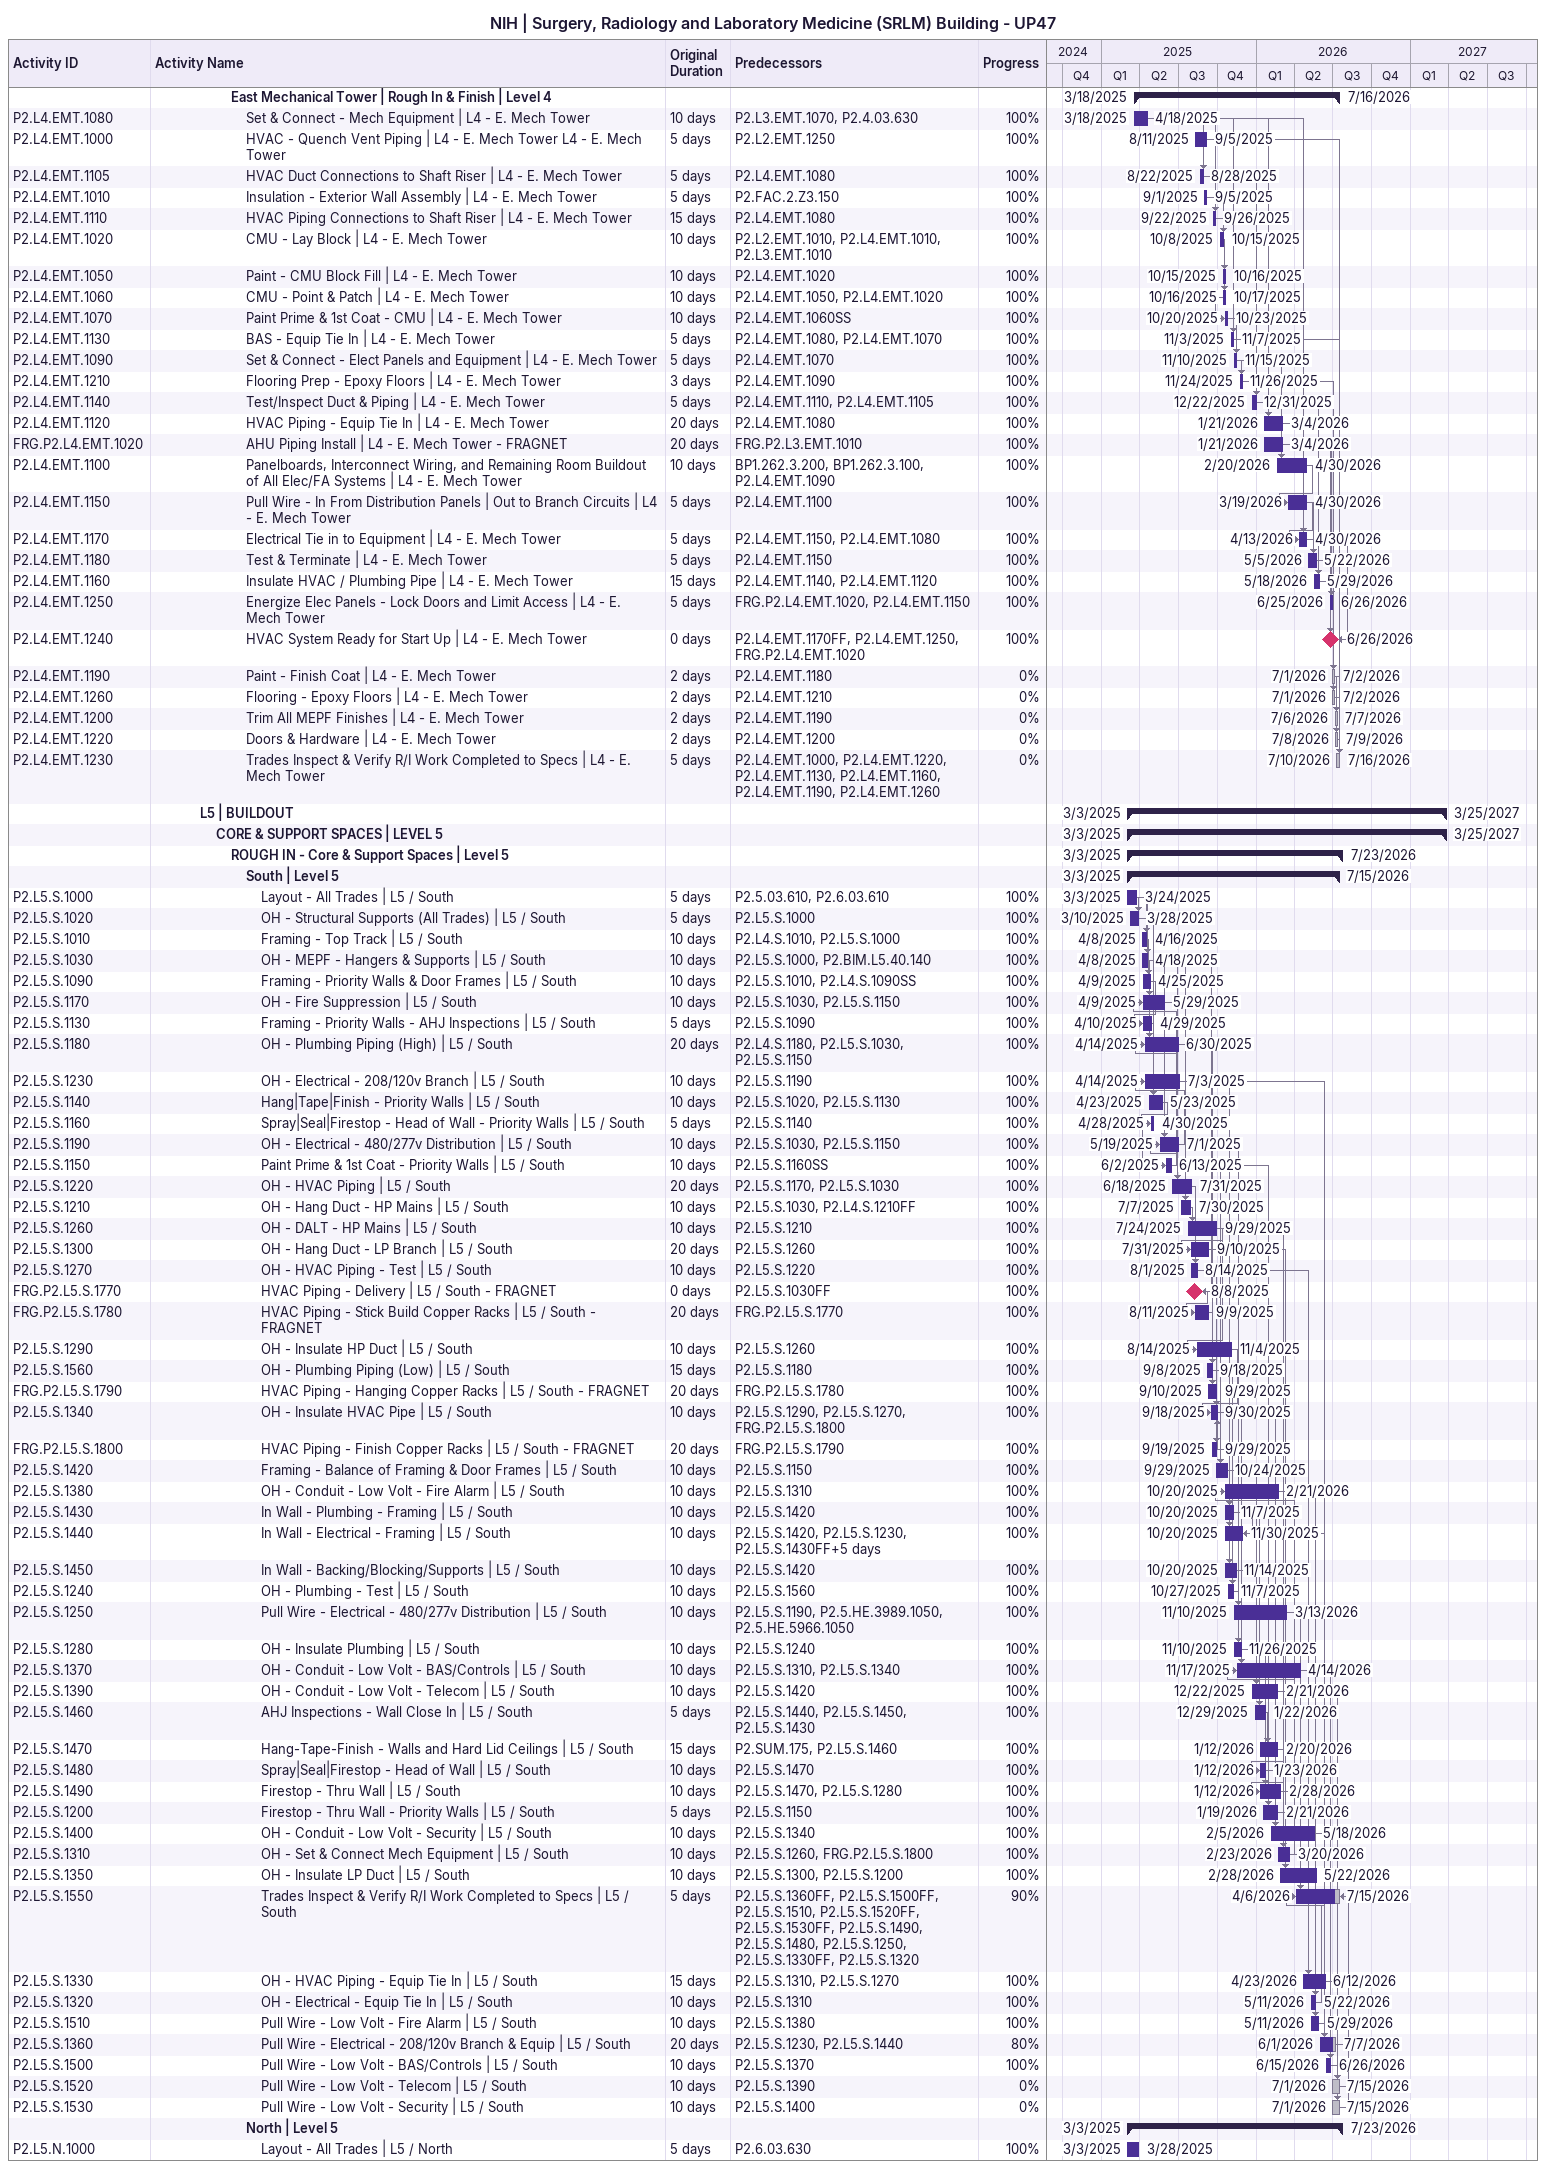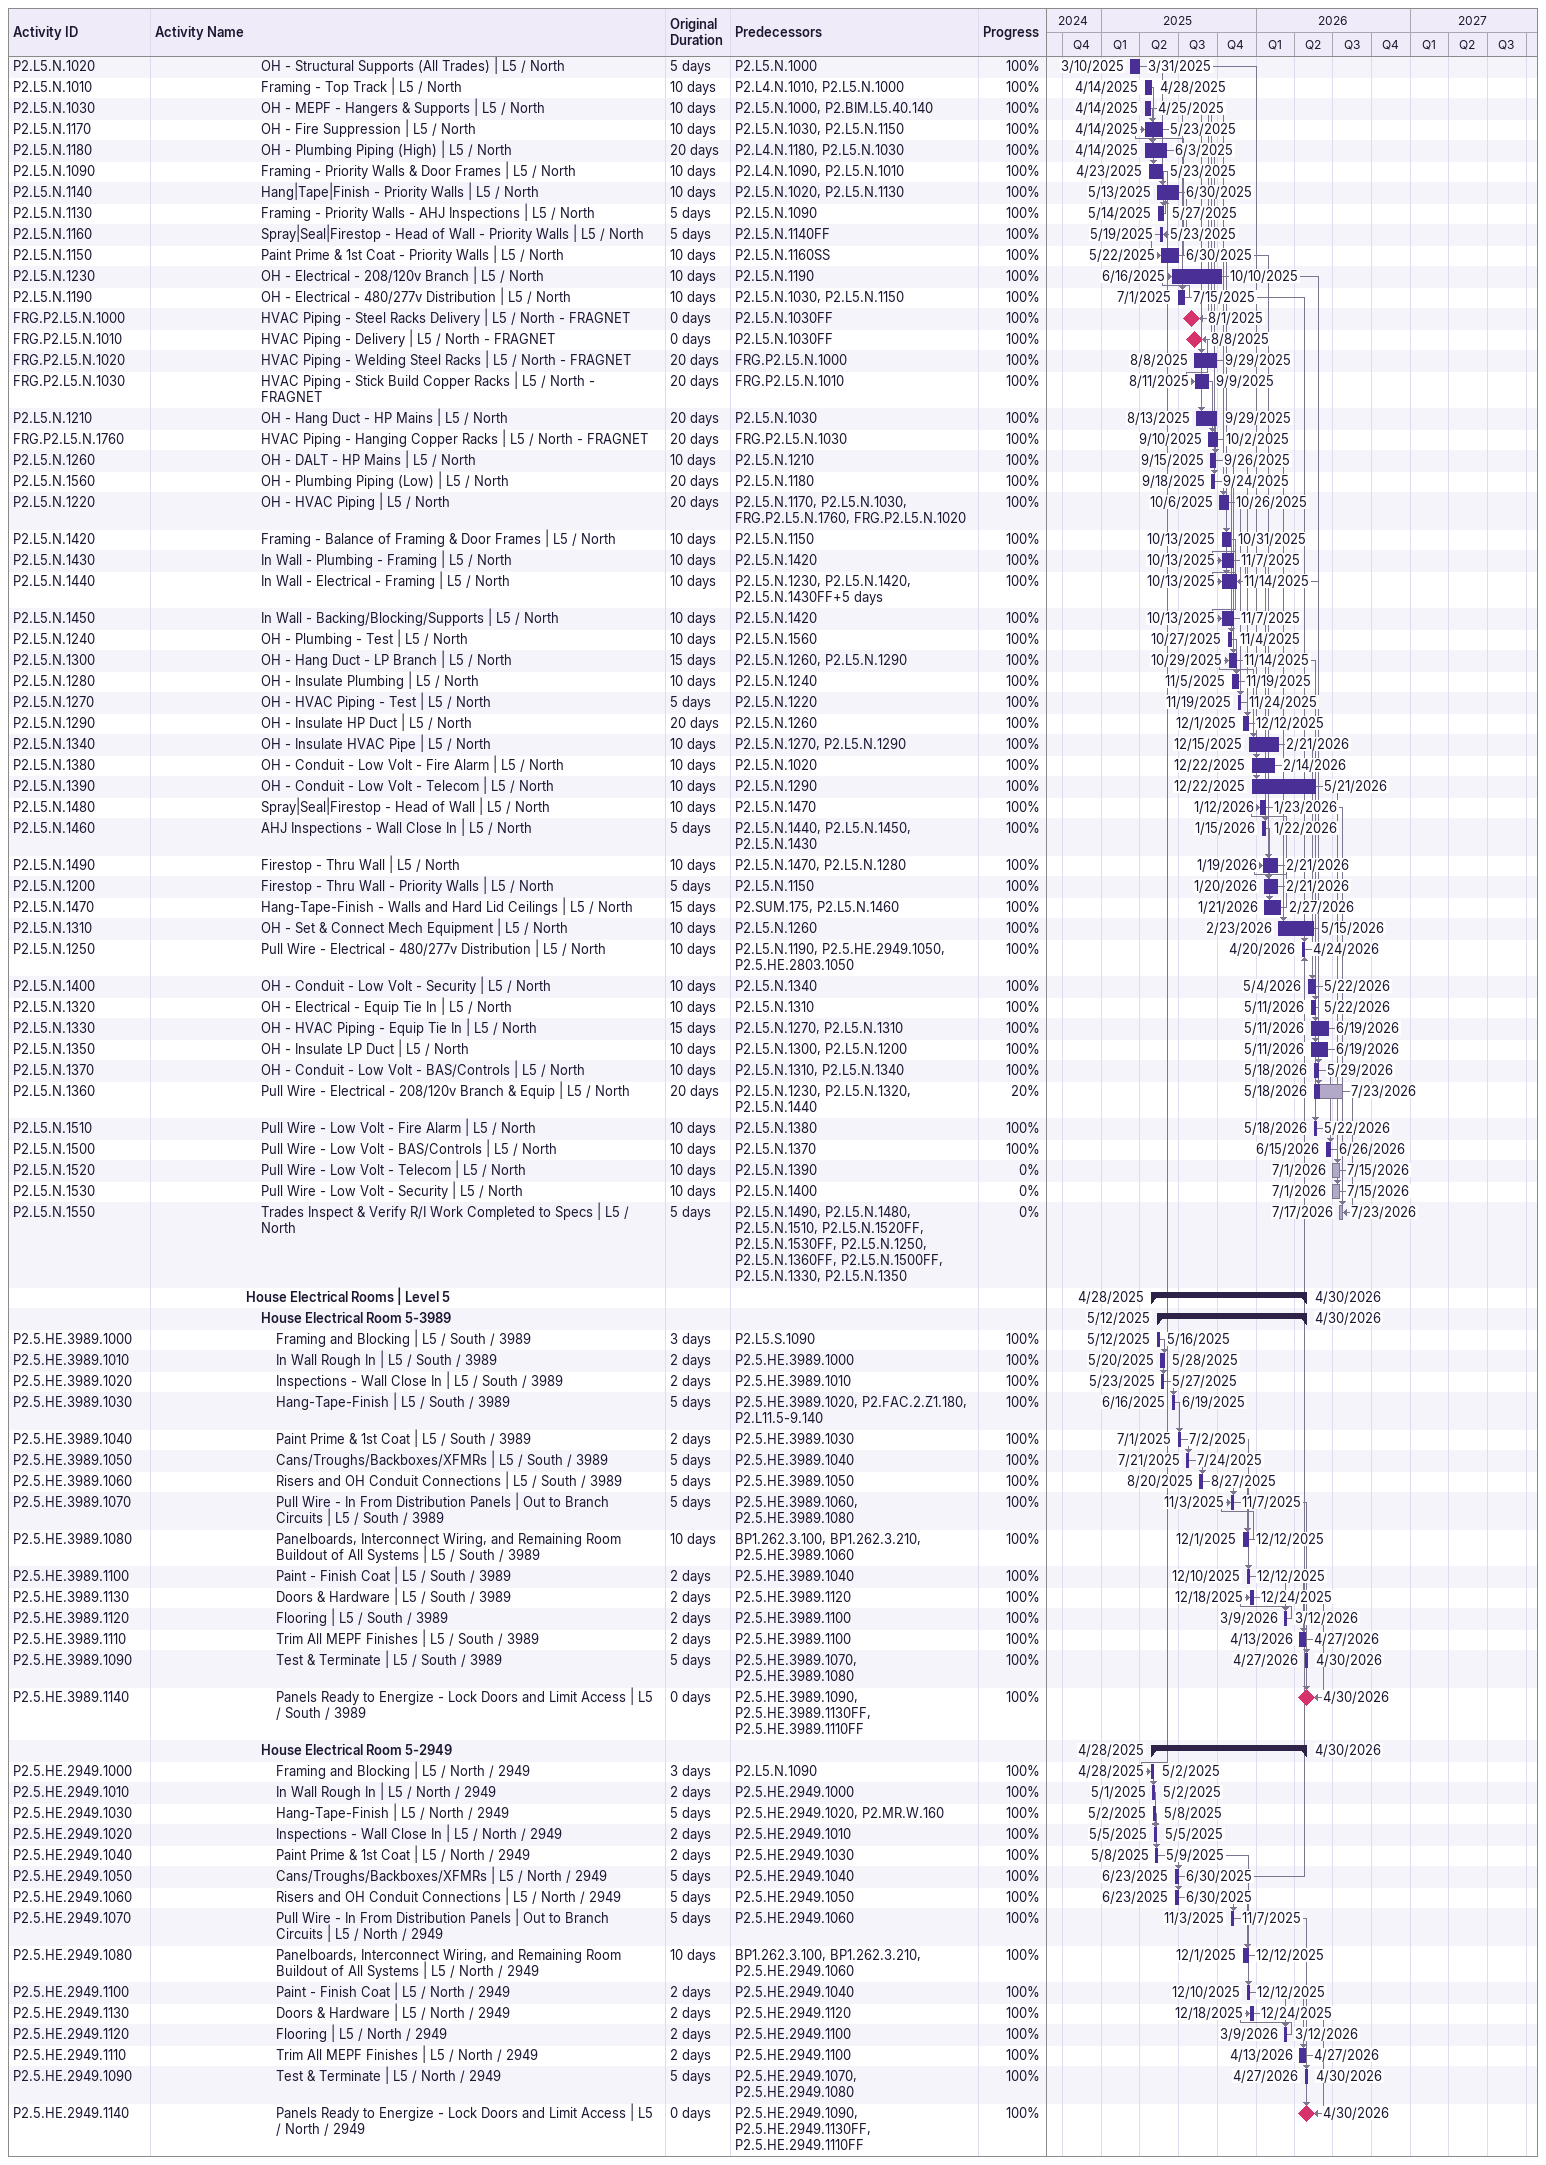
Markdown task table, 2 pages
NIH | Surgery, Radiology and Laboratory Medicine (SRLM) Building - UP47

| ID | Level | Task | Original duration | Start | Finish | Predecessors | % complete |
|---|---|---|---|---|---|---|---|
|  | 6 | **East Mechanical Tower \| Rough In & Finish \| Level 4** |  | 2025-03-18 | 2026-07-16 |  |  |
| P2.L4.EMT.1080 | 7 | Set & Connect - Mech Equipment \| L4 - E. Mech Tower | 10d | 2025-03-18 | 2025-04-18 | P2.L3.EMT.1070, P2.4.03.630 | 100 |
| P2.L4.EMT.1000 | 7 | HVAC - Quench Vent Piping \| L4 - E. Mech Tower L4 - E. Mech Tower | 5d | 2025-08-11 | 2025-09-05 | P2.L2.EMT.1250 | 100 |
| P2.L4.EMT.1105 | 7 | HVAC Duct Connections to Shaft Riser \| L4 - E. Mech Tower | 5d | 2025-08-22 | 2025-08-28 | P2.L4.EMT.1080 | 100 |
| P2.L4.EMT.1010 | 7 | Insulation - Exterior Wall Assembly \| L4 - E. Mech Tower | 5d | 2025-09-01 | 2025-09-05 | P2.FAC.2.Z3.150 | 100 |
| P2.L4.EMT.1110 | 7 | HVAC Piping Connections to Shaft Riser \| L4 - E. Mech Tower | 15d | 2025-09-22 | 2025-09-26 | P2.L4.EMT.1080 | 100 |
| P2.L4.EMT.1020 | 7 | CMU - Lay Block \| L4 - E. Mech Tower | 10d | 2025-10-08 | 2025-10-15 | P2.L2.EMT.1010, P2.L4.EMT.1010, P2.L3.EMT.1010 | 100 |
| P2.L4.EMT.1050 | 7 | Paint - CMU Block Fill \| L4 - E. Mech Tower | 10d | 2025-10-15 | 2025-10-16 | P2.L4.EMT.1020 | 100 |
| P2.L4.EMT.1060 | 7 | CMU - Point & Patch \| L4 - E. Mech Tower | 10d | 2025-10-16 | 2025-10-17 | P2.L4.EMT.1050, P2.L4.EMT.1020 | 100 |
| P2.L4.EMT.1070 | 7 | Paint Prime & 1st Coat - CMU \| L4 - E. Mech Tower | 10d | 2025-10-20 | 2025-10-23 | P2.L4.EMT.1060SS | 100 |
| P2.L4.EMT.1130 | 7 | BAS - Equip Tie In \| L4 - E. Mech Tower | 5d | 2025-11-03 | 2025-11-07 | P2.L4.EMT.1080, P2.L4.EMT.1070 | 100 |
| P2.L4.EMT.1090 | 7 | Set & Connect - Elect Panels and Equipment \| L4 - E. Mech Tower | 5d | 2025-11-10 | 2025-11-15 | P2.L4.EMT.1070 | 100 |
| P2.L4.EMT.1210 | 7 | Flooring Prep - Epoxy Floors \| L4 - E. Mech Tower | 3d | 2025-11-24 | 2025-11-26 | P2.L4.EMT.1090 | 100 |
| P2.L4.EMT.1140 | 7 | Test/Inspect Duct & Piping \| L4 - E. Mech Tower | 5d | 2025-12-22 | 2025-12-31 | P2.L4.EMT.1110, P2.L4.EMT.1105 | 100 |
| P2.L4.EMT.1120 | 7 | HVAC Piping - Equip Tie In \| L4 - E. Mech Tower | 20d | 2026-01-21 | 2026-03-04 | P2.L4.EMT.1080 | 100 |
| FRG.P2.L4.EMT.1020 | 7 | AHU Piping Install \| L4 - E. Mech Tower - FRAGNET | 20d | 2026-01-21 | 2026-03-04 | FRG.P2.L3.EMT.1010 | 100 |
| P2.L4.EMT.1100 | 7 | Panelboards, Interconnect Wiring, and Remaining Room Buildout of All Elec/FA Systems \| L4 - E. Mech Tower | 10d | 2026-02-20 | 2026-04-30 | BP1.262.3.200, BP1.262.3.100, P2.L4.EMT.1090 | 100 |
| P2.L4.EMT.1150 | 7 | Pull Wire - In From Distribution Panels \| Out to Branch Circuits \| L4 - E. Mech Tower | 5d | 2026-03-19 | 2026-04-30 | P2.L4.EMT.1100 | 100 |
| P2.L4.EMT.1170 | 7 | Electrical Tie in to Equipment \| L4 - E. Mech Tower | 5d | 2026-04-13 | 2026-04-30 | P2.L4.EMT.1150, P2.L4.EMT.1080 | 100 |
| P2.L4.EMT.1180 | 7 | Test & Terminate \| L4 - E. Mech Tower | 5d | 2026-05-05 | 2026-05-22 | P2.L4.EMT.1150 | 100 |
| P2.L4.EMT.1160 | 7 | Insulate HVAC / Plumbing Pipe \| L4 - E. Mech Tower | 15d | 2026-05-18 | 2026-05-29 | P2.L4.EMT.1140, P2.L4.EMT.1120 | 100 |
| P2.L4.EMT.1250 | 7 | Energize Elec Panels - Lock Doors and Limit Access \| L4 - E. Mech Tower | 5d | 2026-06-25 | 2026-06-26 | FRG.P2.L4.EMT.1020, P2.L4.EMT.1150 | 100 |
| P2.L4.EMT.1240 | 7 | HVAC System Ready for Start Up \| L4 - E. Mech Tower | 0d | 2026-06-26 | 2026-06-26 | P2.L4.EMT.1170FF, P2.L4.EMT.1250, FRG.P2.L4.EMT.1020 | 100 |
| P2.L4.EMT.1190 | 7 | Paint - Finish Coat \| L4 - E. Mech Tower | 2d | 2026-07-01 | 2026-07-02 | P2.L4.EMT.1180 | 0 |
| P2.L4.EMT.1260 | 7 | Flooring - Epoxy Floors \| L4 - E. Mech Tower | 2d | 2026-07-01 | 2026-07-02 | P2.L4.EMT.1210 | 0 |
| P2.L4.EMT.1200 | 7 | Trim All MEPF Finishes \| L4 - E. Mech Tower | 2d | 2026-07-06 | 2026-07-07 | P2.L4.EMT.1190 | 0 |
| P2.L4.EMT.1220 | 7 | Doors & Hardware \| L4 - E. Mech Tower | 2d | 2026-07-08 | 2026-07-09 | P2.L4.EMT.1200 | 0 |
| P2.L4.EMT.1230 | 7 | Trades Inspect & Verify R/I Work Completed to Specs \| L4 - E. Mech Tower | 5d | 2026-07-10 | 2026-07-16 | P2.L4.EMT.1000, P2.L4.EMT.1220, P2.L4.EMT.1130, P2.L4.EMT.1160, P2.L4.EMT.1190, P2.L4.EMT.1260 | 0 |
|  | 4 | **L5 \| BUILDOUT** |  | 2025-03-03 | 2027-03-25 |  |  |
|  | 5 | **CORE & SUPPORT SPACES \| LEVEL 5** |  | 2025-03-03 | 2027-03-25 |  |  |
|  | 6 | **ROUGH IN - Core & Support Spaces \| Level 5** |  | 2025-03-03 | 2026-07-23 |  |  |
|  | 7 | **South \| Level 5** |  | 2025-03-03 | 2026-07-15 |  |  |
| P2.L5.S.1000 | 8 | Layout - All Trades \| L5 / South | 5d | 2025-03-03 | 2025-03-24 | P2.5.03.610, P2.6.03.610 | 100 |
| P2.L5.S.1020 | 8 | OH - Structural Supports (All Trades) \| L5 / South | 5d | 2025-03-10 | 2025-03-28 | P2.L5.S.1000 | 100 |
| P2.L5.S.1010 | 8 | Framing - Top Track \| L5 / South | 10d | 2025-04-08 | 2025-04-16 | P2.L4.S.1010, P2.L5.S.1000 | 100 |
| P2.L5.S.1030 | 8 | OH - MEPF - Hangers & Supports \| L5 / South | 10d | 2025-04-08 | 2025-04-18 | P2.L5.S.1000, P2.BIM.L5.40.140 | 100 |
| P2.L5.S.1090 | 8 | Framing - Priority Walls & Door Frames \| L5 / South | 10d | 2025-04-09 | 2025-04-25 | P2.L5.S.1010, P2.L4.S.1090SS | 100 |
| P2.L5.S.1170 | 8 | OH - Fire Suppression \| L5 / South | 10d | 2025-04-09 | 2025-05-29 | P2.L5.S.1030, P2.L5.S.1150 | 100 |
| P2.L5.S.1130 | 8 | Framing - Priority Walls - AHJ Inspections \| L5 / South | 5d | 2025-04-10 | 2025-04-29 | P2.L5.S.1090 | 100 |
| P2.L5.S.1180 | 8 | OH - Plumbing Piping (High) \| L5 / South | 20d | 2025-04-14 | 2025-06-30 | P2.L4.S.1180, P2.L5.S.1030, P2.L5.S.1150 | 100 |
| P2.L5.S.1230 | 8 | OH - Electrical - 208/120v Branch \| L5 / South | 10d | 2025-04-14 | 2025-07-03 | P2.L5.S.1190 | 100 |
| P2.L5.S.1140 | 8 | Hang\|Tape\|Finish - Priority Walls \| L5 / South | 10d | 2025-04-23 | 2025-05-23 | P2.L5.S.1020, P2.L5.S.1130 | 100 |
| P2.L5.S.1160 | 8 | Spray\|Seal\|Firestop - Head of Wall - Priority Walls \| L5 / South | 5d | 2025-04-28 | 2025-04-30 | P2.L5.S.1140 | 100 |
| P2.L5.S.1190 | 8 | OH - Electrical - 480/277v Distribution \| L5 / South | 10d | 2025-05-19 | 2025-07-01 | P2.L5.S.1030, P2.L5.S.1150 | 100 |
| P2.L5.S.1150 | 8 | Paint Prime & 1st Coat - Priority Walls \| L5 / South | 10d | 2025-06-02 | 2025-06-13 | P2.L5.S.1160SS | 100 |
| P2.L5.S.1220 | 8 | OH - HVAC Piping \| L5 / South | 20d | 2025-06-18 | 2025-07-31 | P2.L5.S.1170, P2.L5.S.1030 | 100 |
| P2.L5.S.1210 | 8 | OH - Hang Duct - HP Mains \| L5 / South | 10d | 2025-07-07 | 2025-07-30 | P2.L5.S.1030, P2.L4.S.1210FF | 100 |
| P2.L5.S.1260 | 8 | OH - DALT - HP Mains \| L5 / South | 10d | 2025-07-24 | 2025-09-29 | P2.L5.S.1210 | 100 |
| P2.L5.S.1300 | 8 | OH - Hang Duct - LP Branch \| L5 / South | 20d | 2025-07-31 | 2025-09-10 | P2.L5.S.1260 | 100 |
| P2.L5.S.1270 | 8 | OH - HVAC Piping - Test \| L5 / South | 10d | 2025-08-01 | 2025-08-14 | P2.L5.S.1220 | 100 |
| FRG.P2.L5.S.1770 | 8 | HVAC Piping - Delivery \| L5 / South - FRAGNET | 0d | 2025-08-08 | 2025-08-08 | P2.L5.S.1030FF | 100 |
| FRG.P2.L5.S.1780 | 8 | HVAC Piping - Stick Build Copper Racks \| L5 / South - FRAGNET | 20d | 2025-08-11 | 2025-09-09 | FRG.P2.L5.S.1770 | 100 |
| P2.L5.S.1290 | 8 | OH - Insulate HP Duct \| L5 / South | 10d | 2025-08-14 | 2025-11-04 | P2.L5.S.1260 | 100 |
| P2.L5.S.1560 | 8 | OH - Plumbing Piping (Low) \| L5 / South | 15d | 2025-09-08 | 2025-09-18 | P2.L5.S.1180 | 100 |
| FRG.P2.L5.S.1790 | 8 | HVAC Piping - Hanging Copper Racks \| L5 / South - FRAGNET | 20d | 2025-09-10 | 2025-09-29 | FRG.P2.L5.S.1780 | 100 |
| P2.L5.S.1340 | 8 | OH - Insulate HVAC Pipe \| L5 / South | 10d | 2025-09-18 | 2025-09-30 | P2.L5.S.1290, P2.L5.S.1270, FRG.P2.L5.S.1800 | 100 |
| FRG.P2.L5.S.1800 | 8 | HVAC Piping - Finish Copper Racks \| L5 / South - FRAGNET | 20d | 2025-09-19 | 2025-09-29 | FRG.P2.L5.S.1790 | 100 |
| P2.L5.S.1420 | 8 | Framing - Balance of Framing & Door Frames \| L5 / South | 10d | 2025-09-29 | 2025-10-24 | P2.L5.S.1150 | 100 |
| P2.L5.S.1380 | 8 | OH - Conduit - Low Volt - Fire Alarm \| L5 / South | 10d | 2025-10-20 | 2026-02-21 | P2.L5.S.1310 | 100 |
| P2.L5.S.1430 | 8 | In Wall - Plumbing - Framing \| L5 / South | 10d | 2025-10-20 | 2025-11-07 | P2.L5.S.1420 | 100 |
| P2.L5.S.1440 | 8 | In Wall - Electrical - Framing \| L5 / South | 10d | 2025-10-20 | 2025-11-30 | P2.L5.S.1420, P2.L5.S.1230, P2.L5.S.1430FF+5d | 100 |
| P2.L5.S.1450 | 8 | In Wall - Backing/Blocking/Supports \| L5 / South | 10d | 2025-10-20 | 2025-11-14 | P2.L5.S.1420 | 100 |
| P2.L5.S.1240 | 8 | OH - Plumbing - Test \| L5 / South | 10d | 2025-10-27 | 2025-11-07 | P2.L5.S.1560 | 100 |
| P2.L5.S.1250 | 8 | Pull Wire - Electrical - 480/277v Distribution \| L5 / South | 10d | 2025-11-10 | 2026-03-13 | P2.L5.S.1190, P2.5.HE.3989.1050, P2.5.HE.5966.1050 | 100 |
| P2.L5.S.1280 | 8 | OH - Insulate Plumbing \| L5 / South | 10d | 2025-11-10 | 2025-11-26 | P2.L5.S.1240 | 100 |
| P2.L5.S.1370 | 8 | OH - Conduit - Low Volt - BAS/Controls \| L5 / South | 10d | 2025-11-17 | 2026-04-14 | P2.L5.S.1310, P2.L5.S.1340 | 100 |
| P2.L5.S.1390 | 8 | OH - Conduit - Low Volt - Telecom \| L5 / South | 10d | 2025-12-22 | 2026-02-21 | P2.L5.S.1420 | 100 |
| P2.L5.S.1460 | 8 | AHJ Inspections - Wall Close In \| L5 / South | 5d | 2025-12-29 | 2026-01-22 | P2.L5.S.1440, P2.L5.S.1450, P2.L5.S.1430 | 100 |
| P2.L5.S.1470 | 8 | Hang-Tape-Finish - Walls and Hard Lid Ceilings \| L5 / South | 15d | 2026-01-12 | 2026-02-20 | P2.SUM.175, P2.L5.S.1460 | 100 |
| P2.L5.S.1480 | 8 | Spray\|Seal\|Firestop - Head of Wall \| L5 / South | 10d | 2026-01-12 | 2026-01-23 | P2.L5.S.1470 | 100 |
| P2.L5.S.1490 | 8 | Firestop - Thru Wall \| L5 / South | 10d | 2026-01-12 | 2026-02-28 | P2.L5.S.1470, P2.L5.S.1280 | 100 |
| P2.L5.S.1200 | 8 | Firestop - Thru Wall - Priority Walls \| L5 / South | 5d | 2026-01-19 | 2026-02-21 | P2.L5.S.1150 | 100 |
| P2.L5.S.1400 | 8 | OH - Conduit - Low Volt - Security \| L5 / South | 10d | 2026-02-05 | 2026-05-18 | P2.L5.S.1340 | 100 |
| P2.L5.S.1310 | 8 | OH - Set & Connect Mech Equipment \| L5 / South | 10d | 2026-02-23 | 2026-03-20 | P2.L5.S.1260, FRG.P2.L5.S.1800 | 100 |
| P2.L5.S.1350 | 8 | OH - Insulate LP Duct \| L5 / South | 10d | 2026-02-28 | 2026-05-22 | P2.L5.S.1300, P2.L5.S.1200 | 100 |
| P2.L5.S.1550 | 8 | Trades Inspect & Verify R/I Work Completed to Specs \| L5 / South | 5d | 2026-04-06 | 2026-07-15 | P2.L5.S.1360FF, P2.L5.S.1500FF, P2.L5.S.1510, P2.L5.S.1520FF, P2.L5.S.1530FF, P2.L5.S.1490, P2.L5.S.1480, P2.L5.S.1250, P2.L5.S.1330FF, P2.L5.S.1320 | 90 |
| P2.L5.S.1330 | 8 | OH - HVAC Piping - Equip Tie In \| L5 / South | 15d | 2026-04-23 | 2026-06-12 | P2.L5.S.1310, P2.L5.S.1270 | 100 |
| P2.L5.S.1320 | 8 | OH - Electrical - Equip Tie In \| L5 / South | 10d | 2026-05-11 | 2026-05-22 | P2.L5.S.1310 | 100 |
| P2.L5.S.1510 | 8 | Pull Wire - Low Volt - Fire Alarm \| L5 / South | 10d | 2026-05-11 | 2026-05-29 | P2.L5.S.1380 | 100 |
| P2.L5.S.1360 | 8 | Pull Wire - Electrical - 208/120v Branch & Equip \| L5 / South | 20d | 2026-06-01 | 2026-07-07 | P2.L5.S.1230, P2.L5.S.1440 | 80 |
| P2.L5.S.1500 | 8 | Pull Wire - Low Volt - BAS/Controls \| L5 / South | 10d | 2026-06-15 | 2026-06-26 | P2.L5.S.1370 | 100 |
| P2.L5.S.1520 | 8 | Pull Wire - Low Volt - Telecom \| L5 / South | 10d | 2026-07-01 | 2026-07-15 | P2.L5.S.1390 | 0 |
| P2.L5.S.1530 | 8 | Pull Wire - Low Volt - Security \| L5 / South | 10d | 2026-07-01 | 2026-07-15 | P2.L5.S.1400 | 0 |
|  | 7 | **North \| Level 5** |  | 2025-03-03 | 2026-07-23 |  |  |
| P2.L5.N.1000 | 8 | Layout - All Trades \| L5 / North | 5d | 2025-03-03 | 2025-03-28 | P2.6.03.630 | 100 |
| P2.L5.N.1020 | 8 | OH - Structural Supports (All Trades) \| L5 / North | 5d | 2025-03-10 | 2025-03-31 | P2.L5.N.1000 | 100 |
| P2.L5.N.1010 | 8 | Framing - Top Track \| L5 / North | 10d | 2025-04-14 | 2025-04-28 | P2.L4.N.1010, P2.L5.N.1000 | 100 |
| P2.L5.N.1030 | 8 | OH - MEPF - Hangers & Supports \| L5 / North | 10d | 2025-04-14 | 2025-04-25 | P2.L5.N.1000, P2.BIM.L5.40.140 | 100 |
| P2.L5.N.1170 | 8 | OH - Fire Suppression \| L5 / North | 10d | 2025-04-14 | 2025-05-23 | P2.L5.N.1030, P2.L5.N.1150 | 100 |
| P2.L5.N.1180 | 8 | OH - Plumbing Piping (High) \| L5 / North | 20d | 2025-04-14 | 2025-06-03 | P2.L4.N.1180, P2.L5.N.1030 | 100 |
| P2.L5.N.1090 | 8 | Framing - Priority Walls & Door Frames \| L5 / North | 10d | 2025-04-23 | 2025-05-23 | P2.L4.N.1090, P2.L5.N.1010 | 100 |
| P2.L5.N.1140 | 8 | Hang\|Tape\|Finish - Priority Walls \| L5 / North | 10d | 2025-05-13 | 2025-06-30 | P2.L5.N.1020, P2.L5.N.1130 | 100 |
| P2.L5.N.1130 | 8 | Framing - Priority Walls - AHJ Inspections \| L5 / North | 5d | 2025-05-14 | 2025-05-27 | P2.L5.N.1090 | 100 |
| P2.L5.N.1160 | 8 | Spray\|Seal\|Firestop - Head of Wall - Priority Walls \| L5 / North | 5d | 2025-05-19 | 2025-05-23 | P2.L5.N.1140FF | 100 |
| P2.L5.N.1150 | 8 | Paint Prime & 1st Coat - Priority Walls \| L5 / North | 10d | 2025-05-22 | 2025-06-30 | P2.L5.N.1160SS | 100 |
| P2.L5.N.1230 | 8 | OH - Electrical - 208/120v Branch \| L5 / North | 10d | 2025-06-16 | 2025-10-10 | P2.L5.N.1190 | 100 |
| P2.L5.N.1190 | 8 | OH - Electrical - 480/277v Distribution \| L5 / North | 10d | 2025-07-01 | 2025-07-15 | P2.L5.N.1030, P2.L5.N.1150 | 100 |
| FRG.P2.L5.N.1000 | 8 | HVAC Piping - Steel Racks Delivery \| L5 / North - FRAGNET | 0d | 2025-08-01 | 2025-08-01 | P2.L5.N.1030FF | 100 |
| FRG.P2.L5.N.1010 | 8 | HVAC Piping - Delivery \| L5 / North - FRAGNET | 0d | 2025-08-08 | 2025-08-08 | P2.L5.N.1030FF | 100 |
| FRG.P2.L5.N.1020 | 8 | HVAC Piping - Welding Steel Racks \| L5 / North - FRAGNET | 20d | 2025-08-08 | 2025-09-29 | FRG.P2.L5.N.1000 | 100 |
| FRG.P2.L5.N.1030 | 8 | HVAC Piping - Stick Build Copper Racks \| L5 / North - FRAGNET | 20d | 2025-08-11 | 2025-09-09 | FRG.P2.L5.N.1010 | 100 |
| P2.L5.N.1210 | 8 | OH - Hang Duct - HP Mains \| L5 / North | 20d | 2025-08-13 | 2025-09-29 | P2.L5.N.1030 | 100 |
| FRG.P2.L5.N.1760 | 8 | HVAC Piping - Hanging Copper Racks \| L5 / North - FRAGNET | 20d | 2025-09-10 | 2025-10-02 | FRG.P2.L5.N.1030 | 100 |
| P2.L5.N.1260 | 8 | OH - DALT - HP Mains \| L5 / North | 10d | 2025-09-15 | 2025-09-26 | P2.L5.N.1210 | 100 |
| P2.L5.N.1560 | 8 | OH - Plumbing Piping (Low) \| L5 / North | 20d | 2025-09-18 | 2025-09-24 | P2.L5.N.1180 | 100 |
| P2.L5.N.1220 | 8 | OH - HVAC Piping \| L5 / North | 20d | 2025-10-06 | 2025-10-26 | P2.L5.N.1170, P2.L5.N.1030, FRG.P2.L5.N.1760, FRG.P2.L5.N.1020 | 100 |
| P2.L5.N.1420 | 8 | Framing - Balance of Framing & Door Frames \| L5 / North | 10d | 2025-10-13 | 2025-10-31 | P2.L5.N.1150 | 100 |
| P2.L5.N.1430 | 8 | In Wall - Plumbing - Framing \| L5 / North | 10d | 2025-10-13 | 2025-11-07 | P2.L5.N.1420 | 100 |
| P2.L5.N.1440 | 8 | In Wall - Electrical - Framing \| L5 / North | 10d | 2025-10-13 | 2025-11-14 | P2.L5.N.1230, P2.L5.N.1420, P2.L5.N.1430FF+5d | 100 |
| P2.L5.N.1450 | 8 | In Wall - Backing/Blocking/Supports \| L5 / North | 10d | 2025-10-13 | 2025-11-07 | P2.L5.N.1420 | 100 |
| P2.L5.N.1240 | 8 | OH - Plumbing - Test \| L5 / North | 10d | 2025-10-27 | 2025-11-04 | P2.L5.N.1560 | 100 |
| P2.L5.N.1300 | 8 | OH - Hang Duct - LP Branch \| L5 / North | 15d | 2025-10-29 | 2025-11-14 | P2.L5.N.1260, P2.L5.N.1290 | 100 |
| P2.L5.N.1280 | 8 | OH - Insulate Plumbing \| L5 / North | 10d | 2025-11-05 | 2025-11-19 | P2.L5.N.1240 | 100 |
| P2.L5.N.1270 | 8 | OH - HVAC Piping - Test \| L5 / North | 5d | 2025-11-19 | 2025-11-24 | P2.L5.N.1220 | 100 |
| P2.L5.N.1290 | 8 | OH - Insulate HP Duct \| L5 / North | 20d | 2025-12-01 | 2025-12-12 | P2.L5.N.1260 | 100 |
| P2.L5.N.1340 | 8 | OH - Insulate HVAC Pipe \| L5 / North | 10d | 2025-12-15 | 2026-02-21 | P2.L5.N.1270, P2.L5.N.1290 | 100 |
| P2.L5.N.1380 | 8 | OH - Conduit - Low Volt - Fire Alarm \| L5 / North | 10d | 2025-12-22 | 2026-02-14 | P2.L5.N.1020 | 100 |
| P2.L5.N.1390 | 8 | OH - Conduit - Low Volt - Telecom \| L5 / North | 10d | 2025-12-22 | 2026-05-21 | P2.L5.N.1290 | 100 |
| P2.L5.N.1480 | 8 | Spray\|Seal\|Firestop - Head of Wall \| L5 / North | 10d | 2026-01-12 | 2026-01-23 | P2.L5.N.1470 | 100 |
| P2.L5.N.1460 | 8 | AHJ Inspections - Wall Close In \| L5 / North | 5d | 2026-01-15 | 2026-01-22 | P2.L5.N.1440, P2.L5.N.1450, P2.L5.N.1430 | 100 |
| P2.L5.N.1490 | 8 | Firestop - Thru Wall \| L5 / North | 10d | 2026-01-19 | 2026-02-21 | P2.L5.N.1470, P2.L5.N.1280 | 100 |
| P2.L5.N.1200 | 8 | Firestop - Thru Wall - Priority Walls \| L5 / North | 5d | 2026-01-20 | 2026-02-21 | P2.L5.N.1150 | 100 |
| P2.L5.N.1470 | 8 | Hang-Tape-Finish - Walls and Hard Lid Ceilings \| L5 / North | 15d | 2026-01-21 | 2026-02-27 | P2.SUM.175, P2.L5.N.1460 | 100 |
| P2.L5.N.1310 | 8 | OH - Set & Connect Mech Equipment \| L5 / North | 10d | 2026-02-23 | 2026-05-15 | P2.L5.N.1260 | 100 |
| P2.L5.N.1250 | 8 | Pull Wire - Electrical - 480/277v Distribution \| L5 / North | 10d | 2026-04-20 | 2026-04-24 | P2.L5.N.1190, P2.5.HE.2949.1050, P2.5.HE.2803.1050 | 100 |
| P2.L5.N.1400 | 8 | OH - Conduit - Low Volt - Security \| L5 / North | 10d | 2026-05-04 | 2026-05-22 | P2.L5.N.1340 | 100 |
| P2.L5.N.1320 | 8 | OH - Electrical - Equip Tie In \| L5 / North | 10d | 2026-05-11 | 2026-05-22 | P2.L5.N.1310 | 100 |
| P2.L5.N.1330 | 8 | OH - HVAC Piping - Equip Tie In \| L5 / North | 15d | 2026-05-11 | 2026-06-19 | P2.L5.N.1270, P2.L5.N.1310 | 100 |
| P2.L5.N.1350 | 8 | OH - Insulate LP Duct \| L5 / North | 10d | 2026-05-11 | 2026-06-19 | P2.L5.N.1300, P2.L5.N.1200 | 100 |
| P2.L5.N.1370 | 8 | OH - Conduit - Low Volt - BAS/Controls \| L5 / North | 10d | 2026-05-18 | 2026-05-29 | P2.L5.N.1310, P2.L5.N.1340 | 100 |
| P2.L5.N.1360 | 8 | Pull Wire - Electrical - 208/120v Branch & Equip \| L5 / North | 20d | 2026-05-18 | 2026-07-23 | P2.L5.N.1230, P2.L5.N.1320, P2.L5.N.1440 | 20 |
| P2.L5.N.1510 | 8 | Pull Wire - Low Volt - Fire Alarm \| L5 / North | 10d | 2026-05-18 | 2026-05-22 | P2.L5.N.1380 | 100 |
| P2.L5.N.1500 | 8 | Pull Wire - Low Volt - BAS/Controls \| L5 / North | 10d | 2026-06-15 | 2026-06-26 | P2.L5.N.1370 | 100 |
| P2.L5.N.1520 | 8 | Pull Wire - Low Volt - Telecom \| L5 / North | 10d | 2026-07-01 | 2026-07-15 | P2.L5.N.1390 | 0 |
| P2.L5.N.1530 | 8 | Pull Wire - Low Volt - Security \| L5 / North | 10d | 2026-07-01 | 2026-07-15 | P2.L5.N.1400 | 0 |
| P2.L5.N.1550 | 8 | Trades Inspect & Verify R/I Work Completed to Specs \| L5 / North | 5d | 2026-07-17 | 2026-07-23 | P2.L5.N.1490, P2.L5.N.1480, P2.L5.N.1510, P2.L5.N.1520FF, P2.L5.N.1530FF, P2.L5.N.1250, P2.L5.N.1360FF, P2.L5.N.1500FF, P2.L5.N.1330, P2.L5.N.1350 | 0 |
|  | 7 | **House Electrical Rooms \| Level 5** |  | 2025-04-28 | 2026-04-30 |  |  |
|  | 8 | **House Electrical Room 5-3989** |  | 2025-05-12 | 2026-04-30 |  |  |
| P2.5.HE.3989.1000 | 9 | Framing and Blocking \| L5 / South / 3989 | 3d | 2025-05-12 | 2025-05-16 | P2.L5.S.1090 | 100 |
| P2.5.HE.3989.1010 | 9 | In Wall Rough In \| L5 / South / 3989 | 2d | 2025-05-20 | 2025-05-28 | P2.5.HE.3989.1000 | 100 |
| P2.5.HE.3989.1020 | 9 | Inspections - Wall Close In \| L5 / South / 3989 | 2d | 2025-05-23 | 2025-05-27 | P2.5.HE.3989.1010 | 100 |
| P2.5.HE.3989.1030 | 9 | Hang-Tape-Finish \| L5 / South / 3989 | 5d | 2025-06-16 | 2025-06-19 | P2.5.HE.3989.1020, P2.FAC.2.Z1.180, P2.L11.5-9.140 | 100 |
| P2.5.HE.3989.1040 | 9 | Paint Prime & 1st Coat \| L5 / South / 3989 | 2d | 2025-07-01 | 2025-07-02 | P2.5.HE.3989.1030 | 100 |
| P2.5.HE.3989.1050 | 9 | Cans/Troughs/Backboxes/XFMRs \| L5 / South / 3989 | 5d | 2025-07-21 | 2025-07-24 | P2.5.HE.3989.1040 | 100 |
| P2.5.HE.3989.1060 | 9 | Risers and OH Conduit Connections \| L5 / South / 3989 | 5d | 2025-08-20 | 2025-08-27 | P2.5.HE.3989.1050 | 100 |
| P2.5.HE.3989.1070 | 9 | Pull Wire - In From Distribution Panels \| Out to Branch Circuits \| L5 / South / 3989 | 5d | 2025-11-03 | 2025-11-07 | P2.5.HE.3989.1060, P2.5.HE.3989.1080 | 100 |
| P2.5.HE.3989.1080 | 9 | Panelboards, Interconnect Wiring, and Remaining Room Buildout of All Systems \| L5 / South / 3989 | 10d | 2025-12-01 | 2025-12-12 | BP1.262.3.100, BP1.262.3.210, P2.5.HE.3989.1060 | 100 |
| P2.5.HE.3989.1100 | 9 | Paint - Finish Coat \| L5 / South / 3989 | 2d | 2025-12-10 | 2025-12-12 | P2.5.HE.3989.1040 | 100 |
| P2.5.HE.3989.1130 | 9 | Doors & Hardware \| L5 / South / 3989 | 2d | 2025-12-18 | 2025-12-24 | P2.5.HE.3989.1120 | 100 |
| P2.5.HE.3989.1120 | 9 | Flooring \| L5 / South / 3989 | 2d | 2026-03-09 | 2026-03-12 | P2.5.HE.3989.1100 | 100 |
| P2.5.HE.3989.1110 | 9 | Trim All MEPF Finishes \| L5 / South / 3989 | 2d | 2026-04-13 | 2026-04-27 | P2.5.HE.3989.1100 | 100 |
| P2.5.HE.3989.1090 | 9 | Test & Terminate \| L5 / South / 3989 | 5d | 2026-04-27 | 2026-04-30 | P2.5.HE.3989.1070, P2.5.HE.3989.1080 | 100 |
| P2.5.HE.3989.1140 | 9 | Panels Ready to Energize - Lock Doors and Limit Access \| L5 / South / 3989 | 0d | 2026-04-30 | 2026-04-30 | P2.5.HE.3989.1090, P2.5.HE.3989.1130FF, P2.5.HE.3989.1110FF | 100 |
|  | 8 | **House Electrical Room 5-2949** |  | 2025-04-28 | 2026-04-30 |  |  |
| P2.5.HE.2949.1000 | 9 | Framing and Blocking \| L5 / North / 2949 | 3d | 2025-04-28 | 2025-05-02 | P2.L5.N.1090 | 100 |
| P2.5.HE.2949.1010 | 9 | In Wall Rough In \| L5 / North / 2949 | 2d | 2025-05-01 | 2025-05-02 | P2.5.HE.2949.1000 | 100 |
| P2.5.HE.2949.1030 | 9 | Hang-Tape-Finish \| L5 / North / 2949 | 5d | 2025-05-02 | 2025-05-08 | P2.5.HE.2949.1020, P2.MR.W.160 | 100 |
| P2.5.HE.2949.1020 | 9 | Inspections - Wall Close In \| L5 / North / 2949 | 2d | 2025-05-05 | 2025-05-05 | P2.5.HE.2949.1010 | 100 |
| P2.5.HE.2949.1040 | 9 | Paint Prime & 1st Coat \| L5 / North / 2949 | 2d | 2025-05-08 | 2025-05-09 | P2.5.HE.2949.1030 | 100 |
| P2.5.HE.2949.1050 | 9 | Cans/Troughs/Backboxes/XFMRs \| L5 / North / 2949 | 5d | 2025-06-23 | 2025-06-30 | P2.5.HE.2949.1040 | 100 |
| P2.5.HE.2949.1060 | 9 | Risers and OH Conduit Connections \| L5 / North / 2949 | 5d | 2025-06-23 | 2025-06-30 | P2.5.HE.2949.1050 | 100 |
| P2.5.HE.2949.1070 | 9 | Pull Wire - In From Distribution Panels \| Out to Branch Circuits \| L5 / North / 2949 | 5d | 2025-11-03 | 2025-11-07 | P2.5.HE.2949.1060 | 100 |
| P2.5.HE.2949.1080 | 9 | Panelboards, Interconnect Wiring, and Remaining Room Buildout of All Systems \| L5 / North / 2949 | 10d | 2025-12-01 | 2025-12-12 | BP1.262.3.100, BP1.262.3.210, P2.5.HE.2949.1060 | 100 |
| P2.5.HE.2949.1100 | 9 | Paint - Finish Coat \| L5 / North / 2949 | 2d | 2025-12-10 | 2025-12-12 | P2.5.HE.2949.1040 | 100 |
| P2.5.HE.2949.1130 | 9 | Doors & Hardware \| L5 / North / 2949 | 2d | 2025-12-18 | 2025-12-24 | P2.5.HE.2949.1120 | 100 |
| P2.5.HE.2949.1120 | 9 | Flooring \| L5 / North / 2949 | 2d | 2026-03-09 | 2026-03-12 | P2.5.HE.2949.1100 | 100 |
| P2.5.HE.2949.1110 | 9 | Trim All MEPF Finishes \| L5 / North / 2949 | 2d | 2026-04-13 | 2026-04-27 | P2.5.HE.2949.1100 | 100 |
| P2.5.HE.2949.1090 | 9 | Test & Terminate \| L5 / North / 2949 | 5d | 2026-04-27 | 2026-04-30 | P2.5.HE.2949.1070, P2.5.HE.2949.1080 | 100 |
| P2.5.HE.2949.1140 | 9 | Panels Ready to Energize - Lock Doors and Limit Access \| L5 / North / 2949 | 0d | 2026-04-30 | 2026-04-30 | P2.5.HE.2949.1090, P2.5.HE.2949.1130FF, P2.5.HE.2949.1110FF | 100 |
